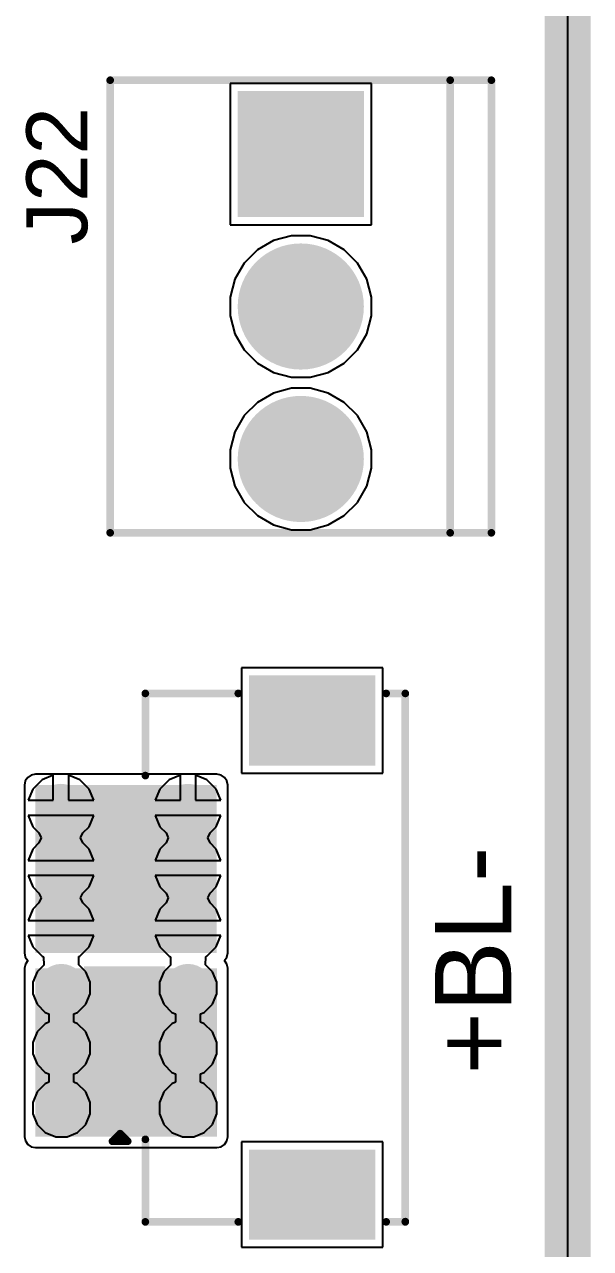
# Model space of a CAD drawing. Header units: millimetres. Extents: x -11 to 156, y -11 to 109.
# Drawn here: x 146.53 to 155.96, y 6.89 to 27.28 of the extents above; entities that cross this region are included whole.
import ezdxf

# ---------------------------------------------------------------- set-up
doc = ezdxf.new("R2010")
doc.units = ezdxf.units.MM
for name, color, linetype in [('BottomLayer', 5, 'Continuous'), ('BottomSolder', 6, 'Continuous'), ('Mechanical1', 6, 'Continuous'), ('Mechanical2', 216, 'Continuous'), ('MultiLayer', 9, 'Continuous'), ('PadHoleLayer', 156, 'Continuous'), ('TopLayer', 1, 'Continuous'), ('TopOverlay', 2, 'Continuous'), ('TopPaste', 8, 'Continuous'), ('TopSolder', 216, 'Continuous'), ('ViaHoleLayer', 16, 'Continuous')]:
    doc.layers.add(name, color=color, linetype=linetype)
doc.styles.add('Arial', font='', dxfattribs={"height": 0.2})
doc.styles.get('Arial').set_extended_font_data('Arial')

# ---------------------------------------------------------------- blocks, each defined once
blk = doc.blocks.new('0022112032_68')
at = {"layer": 'BottomLayer'}
blk.add_hatch(color=5, dxfattribs=at).paths.add_polyline_path([(-3.539998, 0.999998), (-1.540002, 0.999998), (-1.540002, -0.999998), (-3.539998, -0.999998)])
h = blk.add_hatch(color=5, dxfattribs=at)
edge = h.paths.add_edge_path()
edge.add_arc((0, 0), 0.999998, 0, 360)
h = blk.add_hatch(color=5, dxfattribs=at)
edge = h.paths.add_edge_path()
edge.add_arc((2.54, 0), 0.999998, 0, 360)
at = {"layer": 'BottomSolder'}
blk.add_hatch(color=6, dxfattribs=at).paths.add_polyline_path([(-3.590798, 1.050798), (-1.489202, 1.050798), (-1.489202, -1.050798), (-3.590798, -1.050798)])
h = blk.add_hatch(color=6, dxfattribs=at)
edge = h.paths.add_edge_path()
edge.add_arc((0, 0), 1.050798, 0, 360)
h = blk.add_hatch(color=6, dxfattribs=at)
edge = h.paths.add_edge_path()
edge.add_arc((2.54, 0), 1.050798, 0, 360)
at = {"layer": 'MultiLayer'}
blk.add_hatch(color=9, dxfattribs=at).paths.add_polyline_path([(-3.539998, 0.999998), (-1.540002, 0.999998), (-1.540002, -0.999998), (-3.539998, -0.999998)])
h = blk.add_hatch(color=9, dxfattribs=at)
edge = h.paths.add_edge_path()
edge.add_arc((0, 0), 0.999998, 0, 360)
h = blk.add_hatch(color=9, dxfattribs=at)
edge = h.paths.add_edge_path()
edge.add_arc((2.54, 0), 0.999998, 0, 360)
at = {"layer": 'PadHoleLayer'}
h = blk.add_hatch(color=156, dxfattribs=at)
edge = h.paths.add_edge_path()
edge.add_arc((-2.54, 0), 0.599999, 0, 360)
h = blk.add_hatch(color=156, dxfattribs=at)
edge = h.paths.add_edge_path()
edge.add_arc((0, 0), 0.599999, 0, 360)
h = blk.add_hatch(color=156, dxfattribs=at)
edge = h.paths.add_edge_path()
edge.add_arc((2.54, 0), 0.599999, 0, 360)
at = {"layer": 'TopLayer'}
blk.add_hatch(color=1, dxfattribs=at).paths.add_polyline_path([(-3.539998, 0.999998), (-1.540002, 0.999998), (-1.540002, -0.999998), (-3.539998, -0.999998)])
h = blk.add_hatch(color=1, dxfattribs=at)
edge = h.paths.add_edge_path()
edge.add_arc((0, 0), 0.999998, 0, 360)
h = blk.add_hatch(color=1, dxfattribs=at)
edge = h.paths.add_edge_path()
edge.add_arc((2.54, 0), 0.999998, 0, 360)
at = {"layer": 'TopSolder'}
blk.add_hatch(color=216, dxfattribs=at).paths.add_polyline_path([(-3.590798, 1.050798), (-1.489202, 1.050798), (-1.489202, -1.050798), (-3.590798, -1.050798)])
h = blk.add_hatch(color=216, dxfattribs=at)
edge = h.paths.add_edge_path()
edge.add_arc((0, 0), 1.050798, 0, 360)
h = blk.add_hatch(color=216, dxfattribs=at)
edge = h.paths.add_edge_path()
edge.add_arc((2.54, 0), 1.050798, 0, 360)
at = {"layer": 'TopOverlay', "const_width": 0.127}
for points in [[(-3.769995, -3.175), (-3.769995, 3.175)], [(3.769995, 3.175), (-3.769995, 3.175)], [(3.769995, -3.175), (3.769995, 3.175)], [(3.769995, 2.4892), (-3.769995, 2.4892)], [(3.769995, -3.175), (-3.769995, -3.175)]]:
    blk.add_lwpolyline(points, dxfattribs=at)
at = {"layer": 'TopOverlay', "const_width": 0.0635}
for points in [[(-3.801745, 3.175, 1), (-3.738245, 3.175, 1)], [(-3.801745, 3.175, 1), (-3.738245, 3.175, 1)], [(3.738245, 3.175, 1), (3.801745, 3.175, 1)], [(3.738245, 3.175, 1), (3.801745, 3.175, 1)], [(-3.801745, 2.4892, 1), (-3.738245, 2.4892, 1)], [(3.738245, 2.4892, 1), (3.801745, 2.4892, 1)], [(-3.801745, -3.175, 1), (-3.738245, -3.175, 1)], [(-3.801745, -3.175, 1), (-3.738245, -3.175, 1)], [(3.738245, -3.175, 1), (3.801745, -3.175, 1)], [(3.738245, -3.175, 1), (3.801745, -3.175, 1)]]:
    blk.add_lwpolyline(points, format="xyb", close=True, dxfattribs=at)
blk = doc.blocks.new('SM06B_SHLS_TF_LF__SN__70')
at = {"layer": 'TopLayer'}
for points in [[(-2.8, 2.186), (-2.2, 2.186), (-2.2, 0.936), (-2.8, 0.936)], [(-1.8, 2.186), (-1.2, 2.186), (-1.2, 0.936), (-1.8, 0.936)], [(-0.8, 2.186), (-0.2, 2.186), (-0.2, 0.936), (-0.8, 0.936)], [(0.2, 2.187), (0.8, 2.187), (0.8, 0.937), (0.2, 0.937)], [(1.2, 2.187), (1.8, 2.187), (1.8, 0.937), (1.2, 0.937)], [(2.2, 2.187), (2.8, 2.187), (2.8, 0.937), (2.2, 0.937)], [(-4.65, -0.562), (-3.25, -0.562), (-3.25, -2.562), (-4.65, -2.562)], [(3.25, -0.562), (4.65, -0.562), (4.65, -2.562), (3.25, -2.562)]]:
    blk.add_hatch(color=1, dxfattribs=at).paths.add_polyline_path(points)
at = {"layer": 'TopPaste'}
for points in [[(-2.8, 2.186), (-2.2, 2.186), (-2.2, 0.936), (-2.8, 0.936)], [(-1.8, 2.186), (-1.2, 2.186), (-1.2, 0.936), (-1.8, 0.936)], [(-0.8, 2.186), (-0.2, 2.186), (-0.2, 0.936), (-0.8, 0.936)], [(0.2, 2.187), (0.8, 2.187), (0.8, 0.937), (0.2, 0.937)], [(1.2, 2.187), (1.8, 2.187), (1.8, 0.937), (1.2, 0.937)], [(2.2, 2.187), (2.8, 2.187), (2.8, 0.937), (2.2, 0.937)], [(-4.65, -0.562), (-3.25, -0.562), (-3.25, -2.562), (-4.65, -2.562)], [(3.25, -0.562), (4.65, -0.562), (4.65, -2.562), (3.25, -2.562)]]:
    blk.add_hatch(color=8, dxfattribs=at).paths.add_polyline_path(points)
at = {"layer": 'TopSolder'}
for points in [[(-2.851, 2.237), (-2.149, 2.237), (-2.149, 0.885), (-2.851, 0.885)], [(-1.851, 2.237), (-1.149, 2.237), (-1.149, 0.885), (-1.851, 0.885)], [(-0.851, 2.237), (-0.149, 2.237), (-0.149, 0.885), (-0.851, 0.885)], [(0.149, 2.238), (0.851, 2.238), (0.851, 0.887), (0.149, 0.887)], [(1.149, 2.238), (1.851, 2.238), (1.851, 0.887), (1.149, 0.887)], [(2.149, 2.238), (2.851, 2.238), (2.851, 0.887), (2.149, 0.887)], [(-4.701, -0.512), (-3.199, -0.512), (-3.199, -2.613), (-4.701, -2.613)], [(3.199, -0.512), (4.701, -0.512), (4.701, -2.613), (3.199, -2.613)]]:
    blk.add_hatch(color=216, dxfattribs=at).paths.add_polyline_path(points)
at = {"layer": 'TopOverlay', "const_width": 0.127}
for points in [[(-3.061, 1.765), (-2.934, 1.638)], [(-3.061, 1.765), (-3.061, 1.511)], [(-2.934, 1.638), (-3.061, 1.511)], [(-4.404, 1.217), (-4.404, -0.331)], [(-4.404, 1.217), (-3.029, 1.217)], [(3.031, 1.217), (4.4, 1.217)], [(4.4, 1.217), (4.4, -0.331)], [(-4.404, -2.794), (-4.404, -3.113)], [(4.4, -2.794), (4.4, -3.113)], [(-4.4, -3.113), (4.4, -3.113)]]:
    blk.add_lwpolyline(points, dxfattribs=at)
at = {"layer": 'TopOverlay', "const_width": 0.0635}
for points in [[(-3.093, 1.765, 1), (-3.029, 1.765, 1)], [(-3.093, 1.765, 1), (-3.029, 1.765, 1)], [(-2.966, 1.638, 1), (-2.902, 1.638, 1)], [(-2.966, 1.638, 1), (-2.902, 1.638, 1)], [(-3.093, 1.511, 1), (-3.029, 1.511, 1)], [(-3.093, 1.511, 1), (-3.029, 1.511, 1)], [(-4.436, 1.217, 1), (-4.372, 1.217, 1)], [(-4.436, 1.217, 1), (-4.372, 1.217, 1)], [(-3.061, 1.217, 1), (-2.997, 1.217, 1)], [(2.999, 1.217, 1), (3.063, 1.217, 1)], [(4.368, 1.217, 1), (4.432, 1.217, 1)], [(4.368, 1.217, 1), (4.432, 1.217, 1)], [(-4.436, -0.331, 1), (-4.372, -0.331, 1)], [(4.368, -0.331, 1), (4.432, -0.331, 1)], [(-4.436, -2.794, 1), (-4.372, -2.794, 1)], [(4.368, -2.794, 1), (4.432, -2.794, 1)], [(-4.436, -3.113, 1), (-4.372, -3.113, 1)], [(-4.432, -3.113, 1), (-4.368, -3.113, 1)], [(4.368, -3.113, 1), (4.432, -3.113, 1)], [(4.368, -3.113, 1), (4.432, -3.113, 1)]]:
    blk.add_lwpolyline(points, format="xyb", close=True, dxfattribs=at)

msp = doc.modelspace()

# ---------------------------------------------------------------- hatches: boundary and pattern name
at = {"layer": 'BottomLayer'}
h = msp.add_hatch(color=5, dxfattribs=at)
edge = h.paths.add_edge_path()
edge.add_arc((147.134, 14.227), 0.3, 0, 360)
h = msp.add_hatch(color=5, dxfattribs=at)
edge = h.paths.add_edge_path()
edge.add_arc((149.251, 14.227), 0.3, 0, 360)
h = msp.add_hatch(color=5, dxfattribs=at)
edge = h.paths.add_edge_path()
edge.add_arc((147.134, 13.227), 0.3, 0, 360)
h = msp.add_hatch(color=5, dxfattribs=at)
edge = h.paths.add_edge_path()
edge.add_arc((149.251, 13.227), 0.3, 0, 360)
h = msp.add_hatch(color=5, dxfattribs=at)
edge = h.paths.add_edge_path()
edge.add_arc((147.134, 12.227), 0.3, 0, 360)
h = msp.add_hatch(color=5, dxfattribs=at)
edge = h.paths.add_edge_path()
edge.add_arc((149.251, 12.227), 0.3, 0, 360)
h = msp.add_hatch(color=5, dxfattribs=at)
edge = h.paths.add_edge_path()
edge.add_arc((147.142, 11.227), 0.3, 0, 360)
h = msp.add_hatch(color=5, dxfattribs=at)
edge = h.paths.add_edge_path()
edge.add_arc((149.253, 11.227), 0.3, 0, 360)
h = msp.add_hatch(color=5, dxfattribs=at)
edge = h.paths.add_edge_path()
edge.add_arc((147.142, 10.227), 0.3, 0, 360)
h = msp.add_hatch(color=5, dxfattribs=at)
edge = h.paths.add_edge_path()
edge.add_arc((149.253, 10.227), 0.3, 0, 360)
h = msp.add_hatch(color=5, dxfattribs=at)
edge = h.paths.add_edge_path()
edge.add_arc((147.142, 9.227), 0.3, 0, 360)
h = msp.add_hatch(color=5, dxfattribs=at)
edge = h.paths.add_edge_path()
edge.add_arc((149.253, 9.227), 0.3, 0, 360)
at = {"layer": 'BottomSolder'}
h = msp.add_hatch(color=6, dxfattribs=at)
edge = h.paths.add_edge_path()
edge.add_arc((147.134, 14.227), 0.402, 0, 360)
h = msp.add_hatch(color=6, dxfattribs=at)
edge = h.paths.add_edge_path()
edge.add_arc((149.251, 14.227), 0.402, 0, 360)
h = msp.add_hatch(color=6, dxfattribs=at)
edge = h.paths.add_edge_path()
edge.add_arc((147.134, 13.227), 0.402, 0, 360)
h = msp.add_hatch(color=6, dxfattribs=at)
edge = h.paths.add_edge_path()
edge.add_arc((149.251, 13.227), 0.402, 0, 360)
h = msp.add_hatch(color=6, dxfattribs=at)
edge = h.paths.add_edge_path()
edge.add_arc((147.134, 12.227), 0.402, 0, 360)
h = msp.add_hatch(color=6, dxfattribs=at)
edge = h.paths.add_edge_path()
edge.add_arc((149.251, 12.227), 0.402, 0, 360)
h = msp.add_hatch(color=6, dxfattribs=at)
edge = h.paths.add_edge_path()
edge.add_arc((147.142, 11.227), 0.402, 0, 360)
h = msp.add_hatch(color=6, dxfattribs=at)
edge = h.paths.add_edge_path()
edge.add_arc((149.253, 11.227), 0.402, 0, 360)
h = msp.add_hatch(color=6, dxfattribs=at)
edge = h.paths.add_edge_path()
edge.add_arc((147.142, 10.227), 0.402, 0, 360)
h = msp.add_hatch(color=6, dxfattribs=at)
edge = h.paths.add_edge_path()
edge.add_arc((149.253, 10.227), 0.402, 0, 360)
h = msp.add_hatch(color=6, dxfattribs=at)
edge = h.paths.add_edge_path()
edge.add_arc((147.142, 9.227), 0.402, 0, 360)
h = msp.add_hatch(color=6, dxfattribs=at)
edge = h.paths.add_edge_path()
edge.add_arc((149.253, 9.227), 0.402, 0, 360)
at = {"layer": 'TopLayer'}
for points in [[(146.709, 11.811), (149.731, 11.811), (149.731, 14.608), (146.709, 14.608)], [(146.71, 8.75), (149.733, 8.75), (149.733, 11.557), (146.71, 11.557)]]:
    msp.add_hatch(color=1, dxfattribs=at).paths.add_polyline_path(points)
h = msp.add_hatch(color=1, dxfattribs=at)
edge = h.paths.add_edge_path()
edge.add_arc((147.134, 14.227), 0.3, 0, 360)
h = msp.add_hatch(color=1, dxfattribs=at)
edge = h.paths.add_edge_path()
edge.add_arc((149.251, 14.227), 0.3, 0, 360)
h = msp.add_hatch(color=1, dxfattribs=at)
edge = h.paths.add_edge_path()
edge.add_arc((147.134, 13.227), 0.3, 0, 360)
h = msp.add_hatch(color=1, dxfattribs=at)
edge = h.paths.add_edge_path()
edge.add_arc((149.251, 13.227), 0.3, 0, 360)
h = msp.add_hatch(color=1, dxfattribs=at)
edge = h.paths.add_edge_path()
edge.add_arc((147.134, 12.227), 0.3, 0, 360)
h = msp.add_hatch(color=1, dxfattribs=at)
edge = h.paths.add_edge_path()
edge.add_arc((149.251, 12.227), 0.3, 0, 360)
h = msp.add_hatch(color=1, dxfattribs=at)
edge = h.paths.add_edge_path()
edge.add_arc((147.142, 11.227), 0.3, 0, 360)
h = msp.add_hatch(color=1, dxfattribs=at)
edge = h.paths.add_edge_path()
edge.add_arc((149.253, 11.227), 0.3, 0, 360)
h = msp.add_hatch(color=1, dxfattribs=at)
edge = h.paths.add_edge_path()
edge.add_arc((147.142, 10.227), 0.3, 0, 360)
h = msp.add_hatch(color=1, dxfattribs=at)
edge = h.paths.add_edge_path()
edge.add_arc((149.253, 10.227), 0.3, 0, 360)
h = msp.add_hatch(color=1, dxfattribs=at)
edge = h.paths.add_edge_path()
edge.add_arc((147.142, 9.227), 0.3, 0, 360)
h = msp.add_hatch(color=1, dxfattribs=at)
edge = h.paths.add_edge_path()
edge.add_arc((149.253, 9.227), 0.3, 0, 360)
at = {"layer": 'TopSolder'}
h = msp.add_hatch(color=216, dxfattribs=at)
edge = h.paths.add_edge_path()
edge.add_arc((147.134, 14.227), 0.402, 0, 360)
h = msp.add_hatch(color=216, dxfattribs=at)
edge = h.paths.add_edge_path()
edge.add_arc((149.251, 14.227), 0.402, 0, 360)
h = msp.add_hatch(color=216, dxfattribs=at)
edge = h.paths.add_edge_path()
edge.add_arc((147.134, 13.227), 0.402, 0, 360)
h = msp.add_hatch(color=216, dxfattribs=at)
edge = h.paths.add_edge_path()
edge.add_arc((149.251, 13.227), 0.402, 0, 360)
h = msp.add_hatch(color=216, dxfattribs=at)
edge = h.paths.add_edge_path()
edge.add_arc((147.134, 12.227), 0.402, 0, 360)
h = msp.add_hatch(color=216, dxfattribs=at)
edge = h.paths.add_edge_path()
edge.add_arc((149.251, 12.227), 0.402, 0, 360)
h = msp.add_hatch(color=216, dxfattribs=at)
edge = h.paths.add_edge_path()
edge.add_arc((147.142, 11.227), 0.402, 0, 360)
h = msp.add_hatch(color=216, dxfattribs=at)
edge = h.paths.add_edge_path()
edge.add_arc((149.253, 11.227), 0.402, 0, 360)
h = msp.add_hatch(color=216, dxfattribs=at)
edge = h.paths.add_edge_path()
edge.add_arc((147.142, 10.227), 0.402, 0, 360)
h = msp.add_hatch(color=216, dxfattribs=at)
edge = h.paths.add_edge_path()
edge.add_arc((149.253, 10.227), 0.402, 0, 360)
h = msp.add_hatch(color=216, dxfattribs=at)
edge = h.paths.add_edge_path()
edge.add_arc((147.142, 9.227), 0.402, 0, 360)
h = msp.add_hatch(color=216, dxfattribs=at)
edge = h.paths.add_edge_path()
edge.add_arc((149.253, 9.227), 0.402, 0, 360)
at = {"layer": 'ViaHoleLayer'}
h = msp.add_hatch(color=16, dxfattribs=at)
edge = h.paths.add_edge_path()
edge.add_arc((147.134, 14.227), 0.15, 0, 360)
h = msp.add_hatch(color=16, dxfattribs=at)
edge = h.paths.add_edge_path()
edge.add_arc((149.251, 14.227), 0.15, 0, 360)
h = msp.add_hatch(color=16, dxfattribs=at)
edge = h.paths.add_edge_path()
edge.add_arc((147.134, 13.227), 0.15, 0, 360)
h = msp.add_hatch(color=16, dxfattribs=at)
edge = h.paths.add_edge_path()
edge.add_arc((149.251, 13.227), 0.15, 0, 360)
h = msp.add_hatch(color=16, dxfattribs=at)
edge = h.paths.add_edge_path()
edge.add_arc((147.134, 12.227), 0.15, 0, 360)
h = msp.add_hatch(color=16, dxfattribs=at)
edge = h.paths.add_edge_path()
edge.add_arc((149.251, 12.227), 0.15, 0, 360)
h = msp.add_hatch(color=16, dxfattribs=at)
edge = h.paths.add_edge_path()
edge.add_arc((147.142, 11.227), 0.15, 0, 360)
h = msp.add_hatch(color=16, dxfattribs=at)
edge = h.paths.add_edge_path()
edge.add_arc((149.253, 11.227), 0.15, 0, 360)
h = msp.add_hatch(color=16, dxfattribs=at)
edge = h.paths.add_edge_path()
edge.add_arc((147.142, 10.227), 0.15, 0, 360)
h = msp.add_hatch(color=16, dxfattribs=at)
edge = h.paths.add_edge_path()
edge.add_arc((149.253, 10.227), 0.15, 0, 360)
h = msp.add_hatch(color=16, dxfattribs=at)
edge = h.paths.add_edge_path()
edge.add_arc((147.142, 9.227), 0.15, 0, 360)
h = msp.add_hatch(color=16, dxfattribs=at)
edge = h.paths.add_edge_path()
edge.add_arc((149.253, 9.227), 0.15, 0, 360)

# ---------------------------------------------------------------- linework, layer by layer
at = {"layer": 'BottomLayer'}
for p, q in [((155.575, 96.329), (155.575, -5.08)), ((152.308, 26.298), (149.952, 26.298)), ((149.952, 26.298), (149.952, 23.943)), ((152.308, 23.943), (152.308, 26.298)), ((149.952, 23.943), (152.308, 23.943)), ((150.675, 23.678), (150.407, 23.523)), ((150.975, 23.758), (150.675, 23.678)), ((151.285, 23.758), (150.975, 23.758)), ((151.585, 23.678), (151.285, 23.758)), ((151.853, 23.523), (151.585, 23.678)), ((150.407, 23.523), (150.188, 23.304)), ((152.072, 23.304), (151.853, 23.523)), ((150.188, 23.304), (150.032, 23.035)), ((152.228, 23.035), (152.072, 23.304)), ((150.032, 23.035), (149.952, 22.736)), ((152.308, 22.736), (152.228, 23.035)), ((149.952, 22.736), (149.952, 22.426)), ((152.308, 22.426), (152.308, 22.736)), ((149.952, 22.426), (150.032, 22.126)), ((152.228, 22.126), (152.308, 22.426)), ((150.032, 22.126), (150.188, 21.857)), ((152.072, 21.857), (152.228, 22.126)), ((150.188, 21.857), (150.407, 21.638)), ((151.853, 21.638), (152.072, 21.857)), ((150.407, 21.638), (150.675, 21.483)), ((151.585, 21.483), (151.853, 21.638)), ((150.675, 21.483), (150.975, 21.403)), ((151.285, 21.403), (151.585, 21.483)), ((150.975, 21.218), (150.675, 21.138)), ((150.975, 21.403), (151.285, 21.403)), ((151.285, 21.218), (150.975, 21.218)), ((151.585, 21.138), (151.285, 21.218)), ((150.675, 21.138), (150.407, 20.983)), ((151.853, 20.983), (151.585, 21.138)), ((150.407, 20.983), (150.188, 20.764)), ((152.072, 20.764), (151.853, 20.983)), ((150.188, 20.764), (150.032, 20.495)), ((152.228, 20.495), (152.072, 20.764)), ((150.032, 20.495), (149.952, 20.196)), ((152.308, 20.196), (152.228, 20.495)), ((149.952, 20.196), (149.952, 19.886)), ((152.308, 19.886), (152.308, 20.196)), ((149.952, 19.886), (150.032, 19.586)), ((152.228, 19.586), (152.308, 19.886)), ((150.032, 19.586), (150.188, 19.317)), ((152.072, 19.317), (152.228, 19.586)), ((150.188, 19.317), (150.407, 19.098)), ((151.853, 19.098), (152.072, 19.317)), ((150.407, 19.098), (150.675, 18.943)), ((151.585, 18.943), (151.853, 19.098)), ((150.675, 18.943), (150.975, 18.863)), ((150.975, 18.863), (151.285, 18.863)), ((151.285, 18.863), (151.585, 18.943)), ((146.82, 14.697), (146.665, 14.541)), ((147.007, 14.774), (146.82, 14.697)), ((147.007, 14.354), (147.007, 14.774)), ((147.448, 14.697), (147.261, 14.774)), ((147.261, 14.774), (147.261, 14.354)), ((147.604, 14.541), (147.448, 14.697)), ((148.937, 14.697), (148.782, 14.541)), ((149.124, 14.774), (148.937, 14.697)), ((149.124, 14.354), (149.124, 14.774)), ((149.565, 14.697), (149.378, 14.774)), ((149.378, 14.774), (149.378, 14.354)), ((149.721, 14.541), (149.565, 14.697)), ((146.665, 14.541), (146.587, 14.354)), ((147.681, 14.354), (147.604, 14.541)), ((148.782, 14.541), (148.704, 14.354)), ((149.798, 14.354), (149.721, 14.541)), ((146.587, 14.354), (147.007, 14.354)), ((147.261, 14.354), (147.681, 14.354)), ((148.704, 14.354), (149.124, 14.354)), ((149.378, 14.354), (149.798, 14.354)), ((147.681, 14.1), (146.587, 14.1)), ((146.587, 14.1), (146.665, 13.913)), ((147.604, 13.913), (147.681, 14.1)), ((149.798, 14.1), (148.704, 14.1)), ((148.704, 14.1), (148.782, 13.913)), ((149.721, 13.913), (149.798, 14.1)), ((146.665, 13.913), (146.768, 13.81)), ((147.501, 13.81), (147.604, 13.913)), ((148.782, 13.913), (148.885, 13.81)), ((149.618, 13.81), (149.721, 13.913)), ((146.768, 13.81), (146.806, 13.727)), ((146.806, 13.727), (146.768, 13.644)), ((147.462, 13.727), (147.501, 13.81)), ((147.501, 13.644), (147.462, 13.727)), ((148.885, 13.81), (148.923, 13.727)), ((148.923, 13.727), (148.885, 13.644)), ((149.579, 13.727), (149.618, 13.81)), ((149.618, 13.644), (149.579, 13.727)), ((146.665, 13.541), (146.587, 13.354)), ((146.768, 13.644), (146.665, 13.541)), ((147.604, 13.541), (147.501, 13.644)), ((147.681, 13.354), (147.604, 13.541)), ((148.782, 13.541), (148.704, 13.354)), ((148.885, 13.644), (148.782, 13.541)), ((149.721, 13.541), (149.618, 13.644)), ((149.798, 13.354), (149.721, 13.541)), ((146.587, 13.354), (147.681, 13.354)), ((148.704, 13.354), (149.798, 13.354)), ((147.681, 13.1), (146.587, 13.1)), ((146.587, 13.1), (146.665, 12.913)), ((147.604, 12.913), (147.681, 13.1)), ((149.798, 13.1), (148.704, 13.1)), ((148.704, 13.1), (148.782, 12.913)), ((149.721, 12.913), (149.798, 13.1)), ((146.665, 12.913), (146.768, 12.81)), ((147.501, 12.81), (147.604, 12.913)), ((148.782, 12.913), (148.885, 12.81)), ((149.618, 12.81), (149.721, 12.913)), ((146.768, 12.644), (146.665, 12.541)), ((146.768, 12.81), (146.806, 12.727)), ((146.806, 12.727), (146.768, 12.644)), ((147.462, 12.727), (147.501, 12.81)), ((147.501, 12.644), (147.462, 12.727)), ((147.604, 12.541), (147.501, 12.644)), ((148.885, 12.644), (148.782, 12.541)), ((148.885, 12.81), (148.923, 12.727)), ((148.923, 12.727), (148.885, 12.644)), ((149.579, 12.727), (149.618, 12.81)), ((149.618, 12.644), (149.579, 12.727)), ((149.721, 12.541), (149.618, 12.644)), ((146.665, 12.541), (146.587, 12.354)), ((147.681, 12.354), (147.604, 12.541)), ((148.782, 12.541), (148.704, 12.354)), ((149.798, 12.354), (149.721, 12.541)), ((146.587, 12.354), (147.681, 12.354)), ((148.704, 12.354), (149.798, 12.354)), ((147.681, 12.1), (146.587, 12.1)), ((146.587, 12.1), (146.665, 11.913)), ((147.604, 11.913), (147.681, 12.1)), ((149.798, 12.1), (148.704, 12.1)), ((148.704, 12.1), (148.782, 11.913)), ((149.721, 11.913), (149.798, 12.1)), ((146.665, 11.913), (146.82, 11.757)), ((147.448, 11.757), (147.604, 11.913)), ((148.782, 11.913), (148.937, 11.757)), ((149.565, 11.757), (149.721, 11.913)), ((146.82, 11.757), (146.844, 11.747)), ((146.844, 11.747), (146.848, 11.608)), ((147.432, 11.751), (147.448, 11.757)), ((147.432, 11.613), (147.432, 11.751)), ((148.937, 11.757), (148.958, 11.749)), ((148.958, 11.749), (148.96, 11.61)), ((149.544, 11.611), (149.546, 11.749)), ((149.546, 11.749), (149.565, 11.757)), ((146.737, 11.497), (146.664, 11.322)), ((146.848, 11.608), (146.737, 11.497)), ((147.547, 11.497), (147.432, 11.613)), ((147.62, 11.322), (147.547, 11.497)), ((148.848, 11.497), (148.775, 11.322)), ((148.96, 11.61), (148.848, 11.497)), ((149.658, 11.497), (149.544, 11.611)), ((149.73, 11.322), (149.658, 11.497)), ((146.664, 11.322), (146.664, 11.132)), ((147.62, 11.132), (147.62, 11.322)), ((148.775, 11.322), (148.775, 11.132)), ((149.73, 11.132), (149.73, 11.322)), ((146.664, 11.132), (146.737, 10.956)), ((147.547, 10.956), (147.62, 11.132)), ((148.775, 11.132), (148.848, 10.956)), ((149.658, 10.956), (149.73, 11.132)), ((146.737, 10.956), (146.872, 10.822)), ((146.872, 10.822), (146.935, 10.796)), ((147.35, 10.796), (147.413, 10.822)), ((147.413, 10.822), (147.547, 10.956)), ((148.848, 10.956), (148.982, 10.822)), ((148.982, 10.822), (149.045, 10.796)), ((149.46, 10.796), (149.523, 10.822)), ((149.523, 10.822), (149.658, 10.956)), ((146.872, 10.632), (146.737, 10.497)), ((146.935, 10.658), (146.872, 10.632)), ((146.935, 10.796), (146.935, 10.658)), ((147.35, 10.658), (147.35, 10.796)), ((147.413, 10.632), (147.35, 10.658)), ((147.547, 10.497), (147.413, 10.632)), ((148.982, 10.632), (148.848, 10.497)), ((149.045, 10.658), (148.982, 10.632)), ((149.045, 10.796), (149.045, 10.658)), ((149.46, 10.658), (149.46, 10.796)), ((149.523, 10.632), (149.46, 10.658)), ((149.658, 10.497), (149.523, 10.632)), ((146.737, 10.497), (146.664, 10.322)), ((147.62, 10.322), (147.547, 10.497)), ((148.848, 10.497), (148.775, 10.322)), ((149.73, 10.322), (149.658, 10.497)), ((146.664, 10.322), (146.664, 10.132)), ((147.62, 10.132), (147.62, 10.322)), ((148.775, 10.322), (148.775, 10.132)), ((149.73, 10.132), (149.73, 10.322)), ((146.664, 10.132), (146.737, 9.956)), ((147.547, 9.956), (147.62, 10.132)), ((148.775, 10.132), (148.848, 9.956)), ((149.658, 9.956), (149.73, 10.132)), ((146.737, 9.956), (146.872, 9.822)), ((146.872, 9.822), (146.935, 9.796)), ((146.935, 9.796), (146.935, 9.658)), ((147.35, 9.796), (147.413, 9.822)), ((147.35, 9.658), (147.35, 9.796)), ((147.413, 9.822), (147.547, 9.956)), ((148.848, 9.956), (148.982, 9.822)), ((148.982, 9.822), (149.045, 9.796)), ((149.045, 9.796), (149.045, 9.658)), ((149.46, 9.796), (149.523, 9.822)), ((149.46, 9.658), (149.46, 9.796)), ((149.523, 9.822), (149.658, 9.956)), ((146.872, 9.632), (146.737, 9.497)), ((146.935, 9.658), (146.872, 9.632)), ((147.413, 9.632), (147.35, 9.658)), ((147.547, 9.497), (147.413, 9.632)), ((148.982, 9.632), (148.848, 9.497)), ((149.045, 9.658), (148.982, 9.632)), ((149.523, 9.632), (149.46, 9.658)), ((149.658, 9.497), (149.523, 9.632)), ((146.737, 9.497), (146.664, 9.322)), ((147.62, 9.322), (147.547, 9.497)), ((148.848, 9.497), (148.775, 9.322)), ((149.73, 9.322), (149.658, 9.497)), ((146.664, 9.322), (146.664, 9.132)), ((147.62, 9.132), (147.62, 9.322)), ((148.775, 9.322), (148.775, 9.132)), ((149.73, 9.132), (149.73, 9.322)), ((146.664, 9.132), (146.737, 8.956)), ((147.547, 8.956), (147.62, 9.132)), ((148.775, 9.132), (148.848, 8.956)), ((149.658, 8.956), (149.73, 9.132)), ((146.737, 8.956), (146.872, 8.822)), ((146.872, 8.822), (147.047, 8.749)), ((147.237, 8.749), (147.413, 8.822)), ((147.413, 8.822), (147.547, 8.956)), ((148.848, 8.956), (148.982, 8.822)), ((148.982, 8.822), (149.158, 8.749)), ((149.348, 8.749), (149.523, 8.822)), ((149.523, 8.822), (149.658, 8.956)), ((147.047, 8.749), (147.237, 8.749)), ((149.158, 8.749), (149.348, 8.749))]:
    msp.add_line(p, q, dxfattribs=at)
at = {"layer": 'Mechanical1', "const_width": 0.254}
msp.add_lwpolyline([(155.575, -4.445), (155.575, 108.585)], dxfattribs=at)
at = {"layer": 'Mechanical2', "const_width": 0.762}
msp.add_lwpolyline([(155.575, 96.393), (155.575, -5.08)], dxfattribs=at)
at = {"layer": 'TopLayer'}
for p, q in [((155.575, 96.329), (155.575, -5.08)), ((152.308, 26.298), (149.952, 26.298)), ((149.952, 26.298), (149.952, 23.943)), ((152.308, 23.943), (152.308, 26.298)), ((149.952, 23.943), (152.308, 23.943)), ((150.675, 23.678), (150.407, 23.523)), ((150.975, 23.758), (150.675, 23.678)), ((151.285, 23.758), (150.975, 23.758)), ((151.585, 23.678), (151.285, 23.758)), ((151.853, 23.523), (151.585, 23.678)), ((150.407, 23.523), (150.188, 23.304)), ((152.072, 23.304), (151.853, 23.523)), ((150.188, 23.304), (150.032, 23.035)), ((152.228, 23.035), (152.072, 23.304)), ((150.032, 23.035), (149.952, 22.736)), ((152.308, 22.736), (152.228, 23.035)), ((149.952, 22.736), (149.952, 22.426)), ((152.308, 22.426), (152.308, 22.736)), ((149.952, 22.426), (150.032, 22.126)), ((152.228, 22.126), (152.308, 22.426)), ((150.032, 22.126), (150.188, 21.857)), ((152.072, 21.857), (152.228, 22.126)), ((150.188, 21.857), (150.407, 21.638)), ((151.853, 21.638), (152.072, 21.857)), ((150.407, 21.638), (150.675, 21.483)), ((151.585, 21.483), (151.853, 21.638)), ((150.675, 21.483), (150.975, 21.403)), ((151.285, 21.403), (151.585, 21.483)), ((150.975, 21.218), (150.675, 21.138)), ((150.975, 21.403), (151.285, 21.403)), ((151.285, 21.218), (150.975, 21.218)), ((151.585, 21.138), (151.285, 21.218)), ((150.675, 21.138), (150.407, 20.983)), ((151.853, 20.983), (151.585, 21.138)), ((150.407, 20.983), (150.188, 20.764)), ((152.072, 20.764), (151.853, 20.983)), ((150.188, 20.764), (150.032, 20.495)), ((152.228, 20.495), (152.072, 20.764)), ((150.032, 20.495), (149.952, 20.196)), ((152.308, 20.196), (152.228, 20.495)), ((149.952, 20.196), (149.952, 19.886)), ((152.308, 19.886), (152.308, 20.196)), ((149.952, 19.886), (150.032, 19.586)), ((152.228, 19.586), (152.308, 19.886)), ((150.032, 19.586), (150.188, 19.317)), ((152.072, 19.317), (152.228, 19.586)), ((150.188, 19.317), (150.407, 19.098)), ((151.853, 19.098), (152.072, 19.317)), ((150.407, 19.098), (150.675, 18.943)), ((151.585, 18.943), (151.853, 19.098)), ((150.675, 18.943), (150.975, 18.863)), ((150.975, 18.863), (151.285, 18.863)), ((151.285, 18.863), (151.585, 18.943)), ((152.499, 16.563), (150.143, 16.563)), ((150.143, 16.563), (150.143, 14.807)), ((152.499, 14.807), (152.499, 16.563)), ((146.581, 14.736), (146.541, 14.677)), ((146.64, 14.775), (146.581, 14.736)), ((146.709, 14.789), (146.64, 14.775)), ((149.731, 14.789), (146.709, 14.789)), ((149.801, 14.775), (149.731, 14.789)), ((149.86, 14.736), (149.801, 14.775)), ((149.899, 14.677), (149.86, 14.736)), ((150.143, 14.807), (152.499, 14.807)), ((146.541, 14.677), (146.528, 14.608)), ((146.528, 14.608), (146.528, 11.811)), ((149.913, 14.608), (149.899, 14.677)), ((149.913, 11.811), (149.913, 14.608)), ((146.528, 11.811), (146.541, 11.742)), ((146.543, 11.626), (146.529, 11.557)), ((146.541, 11.742), (146.581, 11.683)), ((146.581, 11.683), (146.543, 11.626)), ((149.861, 11.685), (149.899, 11.742)), ((149.9, 11.626), (149.861, 11.685)), ((149.899, 11.742), (149.913, 11.811)), ((149.914, 11.557), (149.9, 11.626)), ((146.529, 11.557), (146.529, 8.75)), ((149.914, 8.75), (149.914, 11.557)), ((146.529, 8.75), (146.543, 8.681)), ((146.543, 8.681), (146.582, 8.622)), ((146.582, 8.622), (146.641, 8.583)), ((146.641, 8.583), (146.71, 8.569)), ((146.71, 8.569), (149.733, 8.569)), ((149.733, 8.569), (149.802, 8.583)), ((149.802, 8.583), (149.861, 8.622)), ((149.861, 8.622), (149.9, 8.681)), ((149.9, 8.681), (149.914, 8.75)), ((152.499, 8.663), (150.143, 8.663)), ((150.143, 8.663), (150.143, 6.907)), ((152.499, 6.907), (152.499, 8.663)), ((150.143, 6.907), (152.499, 6.907))]:
    msp.add_line(p, q, dxfattribs=at)

# ---------------------------------------------------------------- block references
for name, p, rotation in [('0022112032_68', (151.13, 22.581), 270), ('SM06B_SHLS_TF_LF__SN__70', (149.758, 11.735), 90)]:
    msp.add_blockref(name, p, dxfattribs=dict(rotation=rotation))

# ---------------------------------------------------------------- texts
at = {"layer": 'TopOverlay', "style": 'Arial'}
for s, height, p in [('J22', 1.016, (147.574, 23.614)), ('+BL-', 1.27, (154.635, 9.788))]:
    msp.add_text(s, height=height, rotation=90, dxfattribs=at).set_placement(p)

doc.saveas('drawing.dxf')
